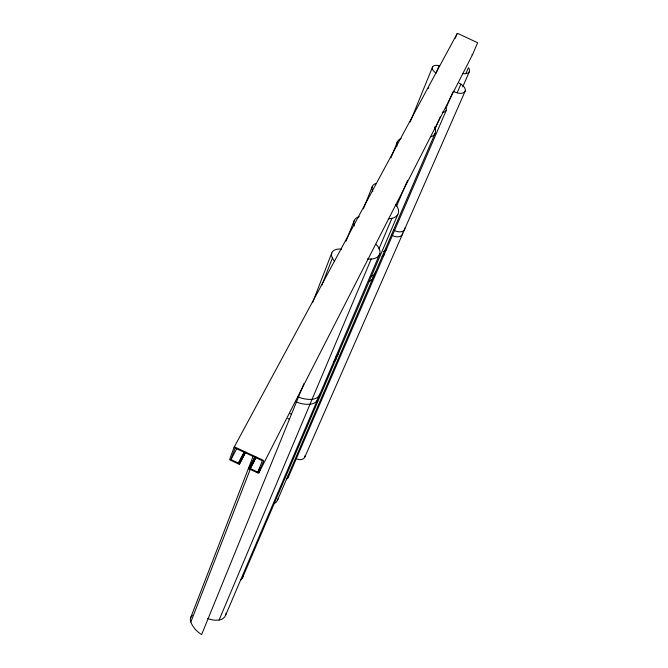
<?xml version="1.0" encoding="UTF-8"?>
<svg xmlns="http://www.w3.org/2000/svg" width="668" height="668" viewBox="0 0 668 668"><rect width="100%" height="100%" fill="white"/><g stroke="black" fill="none" stroke-linecap="round" stroke-linejoin="round"><path stroke-width="1" d="M244.304 452.027L238.459 463.083L230.919 459.576L235.128 448.069L262.357 460.72L257.84 472.092L250.291 468.585L256.178 457.154M238.459 463.083L244.43 451.702M255.059 456.636L248.88 468.794L257.965 473.011A0.902 0.568 27.1 0 0 258.883 472.819L263.576 461.045A0.91 0.584 27.1 0 0 262.967 460.127L235.094 447.176A0.91 0.576 28.2 0 0 234.067 447.343L229.717 459.25A0.902 0.568 28.1 0 0 230.235 460.11L239.303 464.335L245.548 452.219M190.672 617.725L253.147 456.252M312.557 302.679L331.754 253.063M303.948 383.616L201.611 634.6A25.334 21.601 22.6 0 1 190.806 622.083L250.091 469.688M253.865 459.976L255.001 457.062M321.842 285.253L332.422 258.048A11.122 7.315 21.8 0 1 341.624 249.256M346.032 241.231L354.04 220.949M363.4 208.817L372.251 186.614M390.897 157.949L397.493 141.599M410.16 121.96L432.538 67.034A7.49 4.125 22.4 0 1 439.118 65.656L435.945 73.346M455.25 38.185L457.129 33.667L457.739 33.408L477.637 42.76L472.627 54.417L258.883 472.819M207.756 618.485A18.787 15.907 22.1 0 0 219.096 620.029L371.199 259.009A14.028 9.11 22.4 0 0 375.875 244.237M396.625 206.095L407.572 180.276M378.915 248.947L391.899 218.336A15.564 9.761 22.4 0 0 395.757 204.692M225.767 614.844L379.725 253.89M242.384 578.004L397.852 214.386M434.885 129.367L440.204 116.942M277.479 500.274L434.96 133.592M445.798 108.475L452.795 92.176M288.192 477.57L446.115 110.696M457.154 92.76L460.878 84.16A60.262 34.352 22.6 0 0 459.158 83.158M465.963 73.371L468.443 67.66A8.734 4.768 22.8 0 1 462.523 73.538M462.69 86.949L469.32 71.701M304.867 456.979L465.195 91.04M257.84 472.092L260.211 467.458M248.88 468.794L254.65 457.697M250.291 468.585L256.044 457.488M472.627 54.417L471.909 54.709M239.303 464.335L245.632 452.361M230.919 459.576L236.831 448.554M234.101 447.268L457.129 33.667M238.585 462.749L239.703 463.266M249.289 467.725L250.416 468.251M445.481 107.598A6.137 3.49 22.8 0 1 442.249 112.166M396.85 146.2A18.053 10.705 22.6 0 1 401.076 138.368M384.309 253.681A5.486 3.557 22.9 0 1 382.038 256.32M460.878 84.16A8.809 4.893 22.9 0 1 464.452 92.126A8.809 4.893 22.9 0 1 453.205 91.224M372.844 191.399A11.523 7.131 22.2 0 1 375.8 183.491M435.494 72.662A7.49 4.125 22.4 0 1 432.53 67.042M402.662 232.965A7.891 5.018 23.1 0 1 398.996 236.706A7.891 5.018 23.1 0 1 391.456 234.994M295.982 401.852A23.505 17.076 22.2 0 0 310.01 404.249A12.358 9.018 22.5 0 0 317.859 398.946M428.271 88.443A10.412 5.853 22.6 0 1 428.739 87.625M336.555 356.461A13.769 9.744 22.5 0 1 333.566 362.139M373.379 276.686A14.145 9.36 22.5 0 1 369.137 281.57M434.359 126.962A15.857 9.218 22.5 0 1 431.035 136.815M289.394 419.304A31.747 23.28 22.5 0 1 287.85 418.352M354.357 226.026A14.036 8.96 22.2 0 1 359.259 216.632M391.899 218.336A38.777 24.106 21.9 0 1 388.342 218.92M371.199 259.009A26.662 17.226 22.2 0 1 367.342 258.917M334.267 260.963A36.064 23.539 22.4 0 1 332.422 258.048M278.005 498.821A11.515 9.035 22.7 0 1 274.189 503.647M375.516 271.709A14.203 9.36 22.5 0 1 371.266 276.585M305.134 455.71A6.471 4.918 23.3 0 1 297.043 459.066M404.833 228.013A7.924 5.018 23 0 1 401.159 231.746A7.924 5.018 23 0 1 393.594 230.017M288.267 475.265A4.484 3.465 23.1 0 1 286.405 479.081M226.11 613.174A9.87 8.383 22.6 0 1 219.096 620.029M190.806 622.083A7.791 6.68 21.3 0 1 192.284 615.337M386.455 248.705A5.511 3.557 22.9 0 1 383.424 251.469M243.202 575.056A11.064 9.168 22.6 0 1 240.455 580.425M338.676 351.493A13.836 9.744 22.5 0 1 335.678 357.18M319.964 394.003A12.416 9.026 22.5 0 1 312.09 399.314A23.614 17.092 22.2 0 1 298.003 396.892M291.407 414.36A31.897 23.296 22.5 0 1 289.854 413.409"/></g></svg>
